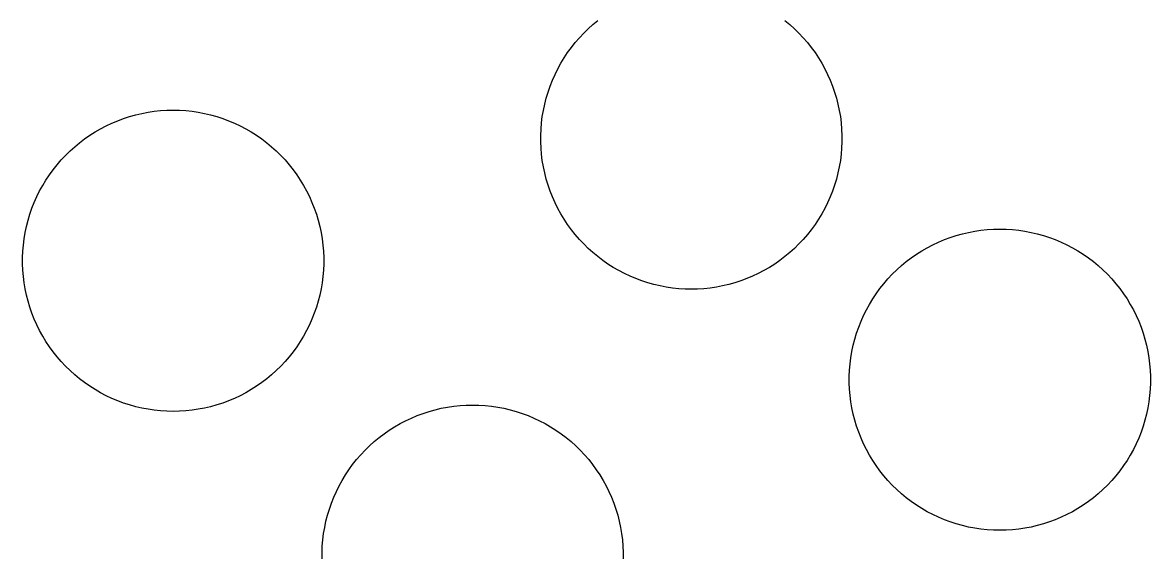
# Model space of a CAD drawing. Header units: metres. Extents: x -102 to 102, y -50 to 50.
# Drawn here: x -76.19 to -64.2, y 7.35 to 13.01 of the extents above; entities that cross this region are included whole.
import ezdxf

# ---------------------------------------------------------------- set-up
doc = ezdxf.new("R2010")
doc.units = ezdxf.units.M

msp = doc.modelspace()

# ---------------------------------------------------------------- linework, layer by layer
for p, q in [((-70.224, 12.9011), (-70.1761, 12.948)), ((-70.1761, 12.948), (-70.1263, 12.9928)), ((-70.1263, 12.9928), (-70.0747, 13.0355)), ((-68.087, 13.0355), (-68.0354, 12.9928)), ((-68.0354, 12.9928), (-67.9856, 12.948)), ((-67.9856, 12.948), (-67.9377, 12.9011)), ((-70.3137, 12.8015), (-70.2699, 12.8522)), ((-70.2699, 12.8522), (-70.224, 12.9011)), ((-67.9377, 12.9011), (-67.8918, 12.8522)), ((-67.8918, 12.8522), (-67.848, 12.8015)), ((-70.3947, 12.6947), (-70.3553, 12.749)), ((-70.3553, 12.749), (-70.3137, 12.8015)), ((-67.848, 12.8015), (-67.8064, 12.749)), ((-67.8064, 12.749), (-67.767, 12.6947)), ((-70.4988, 12.5229), (-70.4665, 12.5816)), ((-70.4665, 12.5816), (-70.4318, 12.6389)), ((-70.4318, 12.6389), (-70.3947, 12.6947)), ((-67.767, 12.6947), (-67.7299, 12.6389)), ((-67.7299, 12.6389), (-67.6952, 12.5816)), ((-67.6952, 12.5816), (-67.6629, 12.5229)), ((-70.5558, 12.4016), (-70.5286, 12.4628)), ((-70.5286, 12.4628), (-70.4988, 12.5229)), ((-67.6629, 12.5229), (-67.6331, 12.4628)), ((-67.6331, 12.4628), (-67.6059, 12.4016)), ((-70.5805, 12.3393), (-70.5558, 12.4016)), ((-67.6059, 12.4016), (-67.5812, 12.3393)), ((-70.6219, 12.2119), (-70.6026, 12.276)), ((-70.6026, 12.276), (-70.5805, 12.3393)), ((-67.5812, 12.3393), (-67.5592, 12.276)), ((-67.5592, 12.276), (-67.5398, 12.2119)), ((-70.6525, 12.0814), (-70.6386, 12.147)), ((-70.6386, 12.147), (-70.6219, 12.2119)), ((-67.5398, 12.2119), (-67.5231, 12.147)), ((-67.5231, 12.147), (-67.5092, 12.0814)), ((-75.1744, 11.9714), (-75.1116, 11.9948)), ((-75.1116, 11.9948), (-75.0478, 12.0155)), ((-75.0478, 12.0155), (-74.9833, 12.0335)), ((-74.9833, 12.0335), (-74.918, 12.0488)), ((-74.918, 12.0488), (-74.8522, 12.0614)), ((-74.8522, 12.0614), (-74.7859, 12.0712)), ((-74.7859, 12.0712), (-74.7193, 12.0782)), ((-74.7193, 12.0782), (-74.6524, 12.0824)), ((-74.6524, 12.0824), (-74.5854, 12.0838)), ((-74.5854, 12.0838), (-74.5184, 12.0824)), ((-74.5184, 12.0824), (-74.4515, 12.0782)), ((-74.4515, 12.0782), (-74.3849, 12.0712)), ((-74.3849, 12.0712), (-74.3186, 12.0614)), ((-74.3186, 12.0614), (-74.2527, 12.0488)), ((-74.2527, 12.0488), (-74.1875, 12.0335)), ((-74.1875, 12.0335), (-74.1229, 12.0155)), ((-74.1229, 12.0155), (-74.0592, 11.9948)), ((-74.0592, 11.9948), (-73.9964, 11.9714)), ((-70.6721, 11.9489), (-70.6637, 12.0153)), ((-70.6637, 12.0153), (-70.6525, 12.0814)), ((-67.5092, 12.0814), (-67.498, 12.0153)), ((-67.498, 12.0153), (-67.4896, 11.9489)), ((-75.4142, 11.8524), (-75.3562, 11.8859)), ((-75.3562, 11.8859), (-75.2968, 11.9169)), ((-75.2968, 11.9169), (-75.2362, 11.9454)), ((-75.2362, 11.9454), (-75.1744, 11.9714)), ((-73.9964, 11.9714), (-73.9346, 11.9454)), ((-73.9346, 11.9454), (-73.874, 11.9169)), ((-73.874, 11.9169), (-73.8146, 11.8859)), ((-73.8146, 11.8859), (-73.7565, 11.8524)), ((-70.6805, 11.8151), (-70.6777, 11.8821)), ((-70.6777, 11.8821), (-70.6721, 11.9489)), ((-67.4896, 11.9489), (-67.484, 11.8821)), ((-67.484, 11.8821), (-67.4812, 11.8151)), ((-75.5792, 11.7377), (-75.5258, 11.7782)), ((-75.5258, 11.7782), (-75.4708, 11.8165)), ((-75.4708, 11.8165), (-75.4142, 11.8524)), ((-73.7565, 11.8524), (-73.7, 11.8165)), ((-73.7, 11.8165), (-73.6449, 11.7782)), ((-73.6449, 11.7782), (-73.5916, 11.7377)), ((-70.6805, 11.7481), (-70.6805, 11.8151)), ((-70.6777, 11.6811), (-70.6805, 11.7481)), ((-67.4812, 11.7481), (-67.484, 11.6811)), ((-67.4812, 11.8151), (-67.4812, 11.7481)), ((-75.7285, 11.6032), (-75.6807, 11.6501)), ((-75.6807, 11.6501), (-75.6309, 11.695)), ((-75.6309, 11.695), (-75.5792, 11.7377)), ((-73.5916, 11.7377), (-73.5399, 11.695)), ((-73.5399, 11.695), (-73.4901, 11.6501)), ((-73.4901, 11.6501), (-73.4422, 11.6032)), ((-70.6721, 11.6144), (-70.6777, 11.6811)), ((-67.484, 11.6811), (-67.4896, 11.6144)), ((-75.8598, 11.4511), (-75.8182, 11.5037)), ((-75.8182, 11.5037), (-75.7744, 11.5544)), ((-75.7744, 11.5544), (-75.7285, 11.6032)), ((-73.4422, 11.6032), (-73.3964, 11.5544)), ((-73.3964, 11.5544), (-73.3526, 11.5037)), ((-73.3526, 11.5037), (-73.3109, 11.4511)), ((-70.6637, 11.5479), (-70.6721, 11.6144)), ((-70.6525, 11.4818), (-70.6637, 11.5479)), ((-67.498, 11.5479), (-67.5092, 11.4818)), ((-67.4896, 11.6144), (-67.498, 11.5479)), ((-75.9363, 11.3411), (-75.8992, 11.3969)), ((-75.8992, 11.3969), (-75.8598, 11.4511)), ((-73.3109, 11.4511), (-73.2715, 11.3969)), ((-73.2715, 11.3969), (-73.2345, 11.3411)), ((-70.6386, 11.4162), (-70.6525, 11.4818)), ((-70.6219, 11.3513), (-70.6386, 11.4162)), ((-67.5231, 11.4162), (-67.5398, 11.3513)), ((-67.5092, 11.4818), (-67.5231, 11.4162)), ((-76.0033, 11.2251), (-75.971, 11.2838)), ((-75.971, 11.2838), (-75.9363, 11.3411)), ((-73.2345, 11.3411), (-73.1998, 11.2838)), ((-73.1998, 11.2838), (-73.1675, 11.2251)), ((-70.6026, 11.2872), (-70.6219, 11.3513)), ((-70.5805, 11.2239), (-70.6026, 11.2872)), ((-67.5592, 11.2872), (-67.5812, 11.2239)), ((-67.5398, 11.3513), (-67.5592, 11.2872)), ((-76.0604, 11.1038), (-76.0331, 11.165)), ((-76.0331, 11.165), (-76.0033, 11.2251)), ((-73.1675, 11.2251), (-73.1377, 11.165)), ((-73.1377, 11.165), (-73.1104, 11.1038)), ((-70.5558, 11.1616), (-70.5805, 11.2239)), ((-70.5286, 11.1004), (-70.5558, 11.1616)), ((-67.6059, 11.1616), (-67.6331, 11.1004)), ((-67.5812, 11.2239), (-67.6059, 11.1616)), ((-76.1071, 10.9782), (-76.085, 11.0415)), ((-76.085, 11.0415), (-76.0604, 11.1038)), ((-73.1104, 11.1038), (-73.0857, 11.0415)), ((-73.0857, 11.0415), (-73.0637, 10.9782)), ((-70.4988, 11.0403), (-70.5286, 11.1004)), ((-70.4665, 10.9816), (-70.4988, 11.0403)), ((-67.6629, 11.0403), (-67.6952, 10.9816)), ((-67.6331, 11.1004), (-67.6629, 11.0403)), ((-76.1431, 10.8492), (-76.1264, 10.9141)), ((-76.1264, 10.9141), (-76.1071, 10.9782)), ((-73.0637, 10.9782), (-73.0443, 10.9141)), ((-73.0443, 10.9141), (-73.0277, 10.8492)), ((-70.4318, 10.9243), (-70.4665, 10.9816)), ((-70.3947, 10.8685), (-70.4318, 10.9243)), ((-67.7299, 10.9243), (-67.767, 10.8685)), ((-67.6952, 10.9816), (-67.7299, 10.9243)), ((-76.1682, 10.7175), (-76.157, 10.7836)), ((-76.157, 10.7836), (-76.1431, 10.8492)), ((-73.0277, 10.8492), (-73.0137, 10.7836)), ((-73.0137, 10.7836), (-73.0025, 10.7175)), ((-70.3553, 10.8142), (-70.3947, 10.8685)), ((-70.3137, 10.7617), (-70.3553, 10.8142)), ((-67.8064, 10.8142), (-67.848, 10.7617)), ((-67.767, 10.8685), (-67.8064, 10.8142)), ((-66.2014, 10.7705), (-66.1362, 10.7858)), ((-66.1362, 10.7858), (-66.0704, 10.7983)), ((-66.0704, 10.7983), (-66.0041, 10.8081)), ((-66.0041, 10.8081), (-65.9374, 10.8151)), ((-65.9374, 10.8151), (-65.8705, 10.8193)), ((-65.8705, 10.8193), (-65.8035, 10.8207)), ((-65.8035, 10.8207), (-65.7365, 10.8193)), ((-65.7365, 10.8193), (-65.6696, 10.8151)), ((-65.6696, 10.8151), (-65.603, 10.8081)), ((-65.603, 10.8081), (-65.5367, 10.7983)), ((-65.5367, 10.7983), (-65.4709, 10.7858)), ((-65.4709, 10.7858), (-65.4056, 10.7705)), ((-76.1766, 10.651), (-76.1682, 10.7175)), ((-73.0025, 10.7175), (-72.9942, 10.651)), ((-70.2699, 10.711), (-70.3137, 10.7617)), ((-70.224, 10.6621), (-70.2699, 10.711)), ((-67.8918, 10.711), (-67.9377, 10.6621)), ((-67.848, 10.7617), (-67.8918, 10.711)), ((-66.515, 10.6539), (-66.4543, 10.6824)), ((-66.4543, 10.6824), (-66.3925, 10.7084)), ((-66.3925, 10.7084), (-66.3297, 10.7317)), ((-66.3297, 10.7317), (-66.266, 10.7524)), ((-66.266, 10.7524), (-66.2014, 10.7705)), ((-65.4056, 10.7705), (-65.3411, 10.7524)), ((-65.3411, 10.7524), (-65.2773, 10.7317)), ((-65.2773, 10.7317), (-65.2145, 10.7084)), ((-65.2145, 10.7084), (-65.1528, 10.6824)), ((-65.1528, 10.6824), (-65.0921, 10.6539)), ((-76.185, 10.5173), (-76.1822, 10.5842)), ((-76.1822, 10.5842), (-76.1766, 10.651)), ((-72.9942, 10.651), (-72.9885, 10.5842)), ((-72.9885, 10.5842), (-72.9857, 10.5173)), ((-70.1761, 10.6152), (-70.224, 10.6621)), ((-70.1263, 10.5704), (-70.1761, 10.6152)), ((-70.0747, 10.5277), (-70.1263, 10.5704)), ((-68.0354, 10.5704), (-68.087, 10.5277)), ((-67.9856, 10.6152), (-68.0354, 10.5704)), ((-67.9377, 10.6621), (-67.9856, 10.6152)), ((-66.744, 10.5152), (-66.689, 10.5534)), ((-66.689, 10.5534), (-66.6324, 10.5893)), ((-66.6324, 10.5893), (-66.5743, 10.6228)), ((-66.5743, 10.6228), (-66.515, 10.6539)), ((-65.0921, 10.6539), (-65.0327, 10.6228)), ((-65.0327, 10.6228), (-64.9747, 10.5893)), ((-64.9747, 10.5893), (-64.9181, 10.5534)), ((-64.9181, 10.5534), (-64.8631, 10.5152)), ((-76.185, 10.4503), (-76.185, 10.5173)), ((-76.1822, 10.3833), (-76.185, 10.4503)), ((-72.9857, 10.4503), (-72.9885, 10.3833)), ((-72.9857, 10.5173), (-72.9857, 10.4503)), ((-70.0213, 10.4872), (-70.0747, 10.5277)), ((-69.9663, 10.4489), (-70.0213, 10.4872)), ((-69.9097, 10.413), (-69.9663, 10.4489)), ((-68.1954, 10.4489), (-68.252, 10.413)), ((-68.1404, 10.4872), (-68.1954, 10.4489)), ((-68.087, 10.5277), (-68.1404, 10.4872)), ((-66.8988, 10.3871), (-66.849, 10.4319)), ((-66.849, 10.4319), (-66.7974, 10.4746)), ((-66.7974, 10.4746), (-66.744, 10.5152)), ((-64.8631, 10.5152), (-64.8097, 10.4746)), ((-64.8097, 10.4746), (-64.7581, 10.4319)), ((-64.7581, 10.4319), (-64.7083, 10.3871)), ((-76.1766, 10.3165), (-76.1822, 10.3833)), ((-76.1682, 10.25), (-76.1766, 10.3165)), ((-72.9942, 10.3165), (-73.0025, 10.25)), ((-72.9885, 10.3833), (-72.9942, 10.3165)), ((-69.8517, 10.3795), (-69.9097, 10.413)), ((-69.7923, 10.3485), (-69.8517, 10.3795)), ((-69.7316, 10.3199), (-69.7923, 10.3485)), ((-69.6699, 10.294), (-69.7316, 10.3199)), ((-68.4301, 10.3199), (-68.4919, 10.294)), ((-68.3694, 10.3485), (-68.4301, 10.3199)), ((-68.3101, 10.3795), (-68.3694, 10.3485)), ((-68.252, 10.413), (-68.3101, 10.3795)), ((-66.9926, 10.2914), (-66.9467, 10.3402)), ((-66.9467, 10.3402), (-66.8988, 10.3871)), ((-64.7083, 10.3871), (-64.6604, 10.3402)), ((-64.6604, 10.3402), (-64.6145, 10.2914)), ((-76.157, 10.184), (-76.1682, 10.25)), ((-76.1431, 10.1184), (-76.157, 10.184)), ((-73.0137, 10.184), (-73.0277, 10.1184)), ((-73.0025, 10.25), (-73.0137, 10.184)), ((-69.6071, 10.2706), (-69.6699, 10.294)), ((-69.5433, 10.2499), (-69.6071, 10.2706)), ((-69.4788, 10.2319), (-69.5433, 10.2499)), ((-69.4135, 10.2166), (-69.4788, 10.2319)), ((-69.3477, 10.204), (-69.4135, 10.2166)), ((-69.2814, 10.1942), (-69.3477, 10.204)), ((-69.2148, 10.1872), (-69.2814, 10.1942)), ((-69.1479, 10.183), (-69.2148, 10.1872)), ((-68.947, 10.1872), (-69.0139, 10.183)), ((-68.8803, 10.1942), (-68.947, 10.1872)), ((-68.814, 10.204), (-68.8803, 10.1942)), ((-68.7482, 10.2166), (-68.814, 10.204)), ((-68.683, 10.2319), (-68.7482, 10.2166)), ((-68.6184, 10.2499), (-68.683, 10.2319)), ((-68.5547, 10.2706), (-68.6184, 10.2499)), ((-68.4919, 10.294), (-68.5547, 10.2706)), ((-67.1174, 10.1339), (-67.078, 10.1881)), ((-67.078, 10.1881), (-67.0364, 10.2406)), ((-67.0364, 10.2406), (-66.9926, 10.2914)), ((-64.6145, 10.2914), (-64.5707, 10.2406)), ((-64.5707, 10.2406), (-64.5291, 10.1881)), ((-64.5291, 10.1881), (-64.4897, 10.1339)), ((-76.1264, 10.0535), (-76.1431, 10.1184)), ((-73.0277, 10.1184), (-73.0443, 10.0535)), ((-69.0809, 10.1816), (-69.1479, 10.183)), ((-69.0139, 10.183), (-69.0809, 10.1816)), ((-67.1892, 10.0207), (-67.1545, 10.0781)), ((-67.1545, 10.0781), (-67.1174, 10.1339)), ((-64.4897, 10.1339), (-64.4526, 10.0781)), ((-64.4526, 10.0781), (-64.4179, 10.0207)), ((-76.1071, 9.98935), (-76.1264, 10.0535)), ((-76.085, 9.92607), (-76.1071, 9.98935)), ((-73.0637, 9.98935), (-73.0857, 9.92607)), ((-73.0443, 10.0535), (-73.0637, 9.98935)), ((-67.2513, 9.90198), (-67.2215, 9.96201)), ((-67.2215, 9.96201), (-67.1892, 10.0207)), ((-64.4179, 10.0207), (-64.3856, 9.96201)), ((-64.3856, 9.96201), (-64.3558, 9.90198)), ((-76.0604, 9.86375), (-76.085, 9.92607)), ((-76.0331, 9.80254), (-76.0604, 9.86375)), ((-73.1104, 9.86375), (-73.1377, 9.80254)), ((-73.0857, 9.92607), (-73.1104, 9.86375)), ((-67.3032, 9.77846), (-67.2785, 9.84076)), ((-67.2785, 9.84076), (-67.2513, 9.90198)), ((-64.3558, 9.90198), (-64.3286, 9.84076)), ((-64.3286, 9.84076), (-64.3039, 9.77846)), ((-76.0033, 9.74251), (-76.0331, 9.80254)), ((-75.971, 9.68378), (-76.0033, 9.74251)), ((-73.1675, 9.74251), (-73.1998, 9.68378)), ((-73.1377, 9.80254), (-73.1675, 9.74251)), ((-67.3446, 9.65102), (-67.3252, 9.71516)), ((-67.3252, 9.71516), (-67.3032, 9.77846)), ((-64.3039, 9.77846), (-64.2818, 9.71516)), ((-64.2818, 9.71516), (-64.2625, 9.65102)), ((-75.9363, 9.62646), (-75.971, 9.68378)), ((-75.8992, 9.57065), (-75.9363, 9.62646)), ((-73.2345, 9.62646), (-73.2715, 9.57065)), ((-73.1998, 9.68378), (-73.2345, 9.62646)), ((-67.3752, 9.52055), (-67.3613, 9.58611)), ((-67.3613, 9.58611), (-67.3446, 9.65102)), ((-64.2625, 9.65102), (-64.2458, 9.58611)), ((-64.2458, 9.58611), (-64.2319, 9.52055)), ((-75.8598, 9.51642), (-75.8992, 9.57065)), ((-75.8182, 9.46391), (-75.8598, 9.51642)), ((-73.3109, 9.51642), (-73.3526, 9.46391)), ((-73.2715, 9.57065), (-73.3109, 9.51642)), ((-67.3864, 9.45447), (-67.3752, 9.52055)), ((-64.2319, 9.52055), (-64.2207, 9.45447)), ((-75.7744, 9.41318), (-75.8182, 9.46391)), ((-75.7285, 9.36432), (-75.7744, 9.41318)), ((-75.6807, 9.31743), (-75.7285, 9.36432)), ((-73.4422, 9.36432), (-73.4901, 9.31743)), ((-73.3964, 9.41318), (-73.4422, 9.36432)), ((-73.3526, 9.46391), (-73.3964, 9.41318)), ((-67.4004, 9.3212), (-67.3948, 9.38799)), ((-67.3948, 9.38799), (-67.3864, 9.45447)), ((-64.2207, 9.45447), (-64.2123, 9.38799)), ((-64.2123, 9.38799), (-64.2067, 9.3212)), ((-75.6309, 9.2726), (-75.6807, 9.31743)), ((-75.5792, 9.22987), (-75.6309, 9.2726)), ((-75.5258, 9.18936), (-75.5792, 9.22987)), ((-73.5916, 9.22987), (-73.6449, 9.18936)), ((-73.5399, 9.2726), (-73.5916, 9.22987)), ((-73.4901, 9.31743), (-73.5399, 9.2726)), ((-67.4032, 9.25424), (-67.4004, 9.3212)), ((-67.4032, 9.18723), (-67.4032, 9.25424)), ((-64.2067, 9.3212), (-64.2039, 9.25424)), ((-64.2039, 9.25424), (-64.2039, 9.18723)), ((-75.4708, 9.15111), (-75.5258, 9.18936)), ((-75.4142, 9.1152), (-75.4708, 9.15111)), ((-75.3562, 9.0817), (-75.4142, 9.1152)), ((-73.7565, 9.1152), (-73.8146, 9.0817)), ((-73.7, 9.15111), (-73.7565, 9.1152)), ((-73.6449, 9.18936), (-73.7, 9.15111)), ((-67.4004, 9.12027), (-67.4032, 9.18723)), ((-67.3948, 9.0535), (-67.4004, 9.12027)), ((-64.2067, 9.12027), (-64.2123, 9.0535)), ((-64.2039, 9.18723), (-64.2067, 9.12027)), ((-75.2968, 9.05064), (-75.3562, 9.0817)), ((-75.2362, 9.02211), (-75.2968, 9.05064)), ((-75.1744, 8.99614), (-75.2362, 9.02211)), ((-75.1116, 8.97278), (-75.1744, 8.99614)), ((-73.9964, 8.99614), (-74.0592, 8.97278)), ((-73.9346, 9.02211), (-73.9964, 8.99614)), ((-73.874, 9.05064), (-73.9346, 9.02211)), ((-73.8146, 9.0817), (-73.874, 9.05064)), ((-67.3864, 8.987), (-67.3948, 9.0535)), ((-67.3752, 8.92093), (-67.3864, 8.987)), ((-64.2207, 8.987), (-64.2319, 8.92093)), ((-64.2123, 9.0535), (-64.2207, 8.987)), ((-75.0478, 8.95207), (-75.1116, 8.97278)), ((-74.9833, 8.93405), (-75.0478, 8.95207)), ((-74.918, 8.91875), (-74.9833, 8.93405)), ((-74.8522, 8.90619), (-74.918, 8.91875)), ((-74.7859, 8.89641), (-74.8522, 8.90619)), ((-74.7193, 8.88939), (-74.7859, 8.89641)), ((-74.6524, 8.88519), (-74.7193, 8.88939)), ((-74.5854, 8.88379), (-74.6524, 8.88519)), ((-74.5184, 8.88519), (-74.5854, 8.88379)), ((-74.4515, 8.88939), (-74.5184, 8.88519)), ((-74.3849, 8.89641), (-74.4515, 8.88939)), ((-74.3186, 8.90619), (-74.3849, 8.89641)), ((-74.2527, 8.91875), (-74.3186, 8.90619)), ((-74.1875, 8.93405), (-74.2527, 8.91875)), ((-74.1229, 8.95207), (-74.1875, 8.93405)), ((-74.0592, 8.97278), (-74.1229, 8.95207)), ((-71.9302, 8.86253), (-71.8665, 8.88324)), ((-71.8665, 8.88324), (-71.802, 8.90126)), ((-71.802, 8.90126), (-71.7367, 8.91656)), ((-71.7367, 8.91656), (-71.6709, 8.92912)), ((-71.6709, 8.92912), (-71.6046, 8.93892)), ((-71.6046, 8.93892), (-71.5379, 8.94592)), ((-71.5379, 8.94592), (-71.4711, 8.95013)), ((-71.4711, 8.95013), (-71.4041, 8.95154)), ((-71.4041, 8.95154), (-71.3371, 8.95013)), ((-71.3371, 8.95013), (-71.2702, 8.94592)), ((-71.2702, 8.94592), (-71.2035, 8.93892)), ((-71.2035, 8.93892), (-71.1372, 8.92912)), ((-71.1372, 8.92912), (-71.0714, 8.91656)), ((-71.0714, 8.91656), (-71.0061, 8.90126)), ((-71.0061, 8.90126), (-70.9416, 8.88324)), ((-70.9416, 8.88324), (-70.8779, 8.86253)), ((-67.3613, 8.85538), (-67.3752, 8.92093)), ((-64.2319, 8.92093), (-64.2458, 8.85538)), ((-72.2329, 8.72011), (-72.1749, 8.75362)), ((-72.1749, 8.75362), (-72.1155, 8.78467)), ((-72.1155, 8.78467), (-72.0548, 8.8132)), ((-72.0548, 8.8132), (-71.993, 8.83917)), ((-71.993, 8.83917), (-71.9302, 8.86253)), ((-70.8779, 8.86253), (-70.815, 8.83917)), ((-70.815, 8.83917), (-70.7533, 8.8132)), ((-70.7533, 8.8132), (-70.6926, 8.78467)), ((-70.6926, 8.78467), (-70.6332, 8.75362)), ((-70.6332, 8.75362), (-70.5752, 8.72011)), ((-67.3446, 8.79047), (-67.3613, 8.85538)), ((-67.3252, 8.7263), (-67.3446, 8.79047)), ((-64.2625, 8.79047), (-64.2818, 8.7263)), ((-64.2458, 8.85538), (-64.2625, 8.79047)), ((-72.3979, 8.60544), (-72.3445, 8.64597)), ((-72.3445, 8.64597), (-72.2895, 8.6842)), ((-72.2895, 8.6842), (-72.2329, 8.72011)), ((-70.5752, 8.72011), (-70.5186, 8.6842)), ((-70.5186, 8.6842), (-70.4636, 8.64597)), ((-70.4636, 8.64597), (-70.4102, 8.60544)), ((-67.3032, 8.66302), (-67.3252, 8.7263)), ((-67.2785, 8.60071), (-67.3032, 8.66302)), ((-64.3039, 8.66302), (-64.3286, 8.60071)), ((-64.2818, 8.7263), (-64.3039, 8.66302)), ((-72.5472, 8.47099), (-72.4993, 8.51788)), ((-72.4993, 8.51788), (-72.4495, 8.56273)), ((-72.4495, 8.56273), (-72.3979, 8.60544)), ((-70.4102, 8.60544), (-70.3586, 8.56273)), ((-70.3586, 8.56273), (-70.3088, 8.51788)), ((-70.3088, 8.51788), (-70.2609, 8.47099)), ((-67.2513, 8.53949), (-67.2785, 8.60071)), ((-67.2215, 8.47946), (-67.2513, 8.53949)), ((-64.3558, 8.53949), (-64.3856, 8.47946)), ((-64.3286, 8.60071), (-64.3558, 8.53949)), ((-72.6369, 8.37141), (-72.5931, 8.42213)), ((-72.5931, 8.42213), (-72.5472, 8.47099)), ((-70.2609, 8.47099), (-70.215, 8.42213)), ((-70.215, 8.42213), (-70.1712, 8.37141)), ((-67.1892, 8.42073), (-67.2215, 8.47946)), ((-67.1545, 8.36342), (-67.1892, 8.42073)), ((-64.4179, 8.42073), (-64.4526, 8.36342)), ((-64.3856, 8.47946), (-64.4179, 8.42073)), ((-72.7179, 8.26468), (-72.6785, 8.31889)), ((-72.6785, 8.31889), (-72.6369, 8.37141)), ((-70.1712, 8.37141), (-70.1296, 8.31889)), ((-70.1296, 8.31889), (-70.0902, 8.26468)), ((-67.1174, 8.3076), (-67.1545, 8.36342)), ((-67.078, 8.25337), (-67.1174, 8.3076)), ((-64.4897, 8.3076), (-64.5291, 8.25337)), ((-64.4526, 8.36342), (-64.4897, 8.3076)), ((-72.822, 8.0928), (-72.7897, 8.15154)), ((-72.7897, 8.15154), (-72.755, 8.20885)), ((-72.755, 8.20885), (-72.7179, 8.26468)), ((-70.0902, 8.26468), (-70.0531, 8.20885)), ((-70.0531, 8.20885), (-70.0184, 8.15154)), ((-70.0184, 8.15154), (-69.9861, 8.0928)), ((-67.0364, 8.20087), (-67.078, 8.25337)), ((-66.9926, 8.15013), (-67.0364, 8.20087)), ((-66.9467, 8.10127), (-66.9926, 8.15013)), ((-64.6145, 8.15013), (-64.6604, 8.10127)), ((-64.5707, 8.20087), (-64.6145, 8.15013)), ((-64.5291, 8.25337), (-64.5707, 8.20087)), ((-72.879, 7.97156), (-72.8518, 8.03278)), ((-72.8518, 8.03278), (-72.822, 8.0928)), ((-69.9861, 8.0928), (-69.9563, 8.03278)), ((-69.9563, 8.03278), (-69.9291, 7.97156)), ((-66.8988, 8.05438), (-66.9467, 8.10127)), ((-66.849, 8.00955), (-66.8988, 8.05438)), ((-64.7083, 8.05438), (-64.7581, 8.00955)), ((-64.6604, 8.10127), (-64.7083, 8.05438)), ((-72.9257, 7.84596), (-72.9037, 7.90924)), ((-72.9037, 7.90924), (-72.879, 7.97156)), ((-69.9291, 7.97156), (-69.9044, 7.90924)), ((-69.9044, 7.90924), (-69.8824, 7.84596)), ((-66.7974, 7.96683), (-66.849, 8.00955)), ((-66.744, 7.92632), (-66.7974, 7.96683)), ((-66.689, 7.88806), (-66.744, 7.92632)), ((-64.8631, 7.92632), (-64.9181, 7.88806)), ((-64.8097, 7.96683), (-64.8631, 7.92632)), ((-64.7581, 8.00955), (-64.8097, 7.96683)), ((-72.9451, 7.7818), (-72.9257, 7.84596)), ((-69.8824, 7.84596), (-69.863, 7.7818)), ((-66.6324, 7.85216), (-66.689, 7.88806)), ((-66.5743, 7.81865), (-66.6324, 7.85216)), ((-66.515, 7.7876), (-66.5743, 7.81865)), ((-65.0327, 7.81865), (-65.0921, 7.7876)), ((-64.9747, 7.85216), (-65.0327, 7.81865)), ((-64.9181, 7.88806), (-64.9747, 7.85216)), ((-72.9757, 7.65134), (-72.9618, 7.71689)), ((-72.9618, 7.71689), (-72.9451, 7.7818)), ((-69.863, 7.7818), (-69.8463, 7.71689)), ((-69.8463, 7.71689), (-69.8324, 7.65134)), ((-66.4543, 7.75906), (-66.515, 7.7876)), ((-66.3925, 7.73309), (-66.4543, 7.75906)), ((-66.3297, 7.70973), (-66.3925, 7.73309)), ((-66.266, 7.68903), (-66.3297, 7.70973)), ((-66.2014, 7.67101), (-66.266, 7.68903)), ((-66.1362, 7.6557), (-66.2014, 7.67101)), ((-65.4056, 7.67101), (-65.4709, 7.6557)), ((-65.3411, 7.68903), (-65.4056, 7.67101)), ((-65.2773, 7.70973), (-65.3411, 7.68903)), ((-65.2145, 7.73309), (-65.2773, 7.70973)), ((-65.1528, 7.75906), (-65.2145, 7.73309)), ((-65.0921, 7.7876), (-65.1528, 7.75906)), ((-72.9953, 7.51878), (-72.9869, 7.58527)), ((-72.9869, 7.58527), (-72.9757, 7.65134)), ((-69.8324, 7.65134), (-69.8212, 7.58527)), ((-69.8212, 7.58527), (-69.8128, 7.51878)), ((-66.0704, 7.64314), (-66.1362, 7.6557)), ((-66.0041, 7.63335), (-66.0704, 7.64314)), ((-65.9374, 7.62634), (-66.0041, 7.63335)), ((-65.8705, 7.62215), (-65.9374, 7.62634)), ((-65.8035, 7.62074), (-65.8705, 7.62215)), ((-65.7365, 7.62215), (-65.8035, 7.62074)), ((-65.6696, 7.62634), (-65.7365, 7.62215)), ((-65.603, 7.63335), (-65.6696, 7.62634)), ((-65.5367, 7.64314), (-65.603, 7.63335)), ((-65.4709, 7.6557), (-65.5367, 7.64314)), ((-73.0037, 7.38504), (-73.0009, 7.452)), ((-73.0009, 7.452), (-72.9953, 7.51878)), ((-69.8128, 7.51878), (-69.8072, 7.452)), ((-69.8072, 7.452), (-69.8044, 7.38504)), ((-73.0037, 7.31802), (-73.0037, 7.38504)), ((-69.8044, 7.38504), (-69.8044, 7.31802))]:
    msp.add_line(p, q)

doc.saveas('drawing.dxf')
